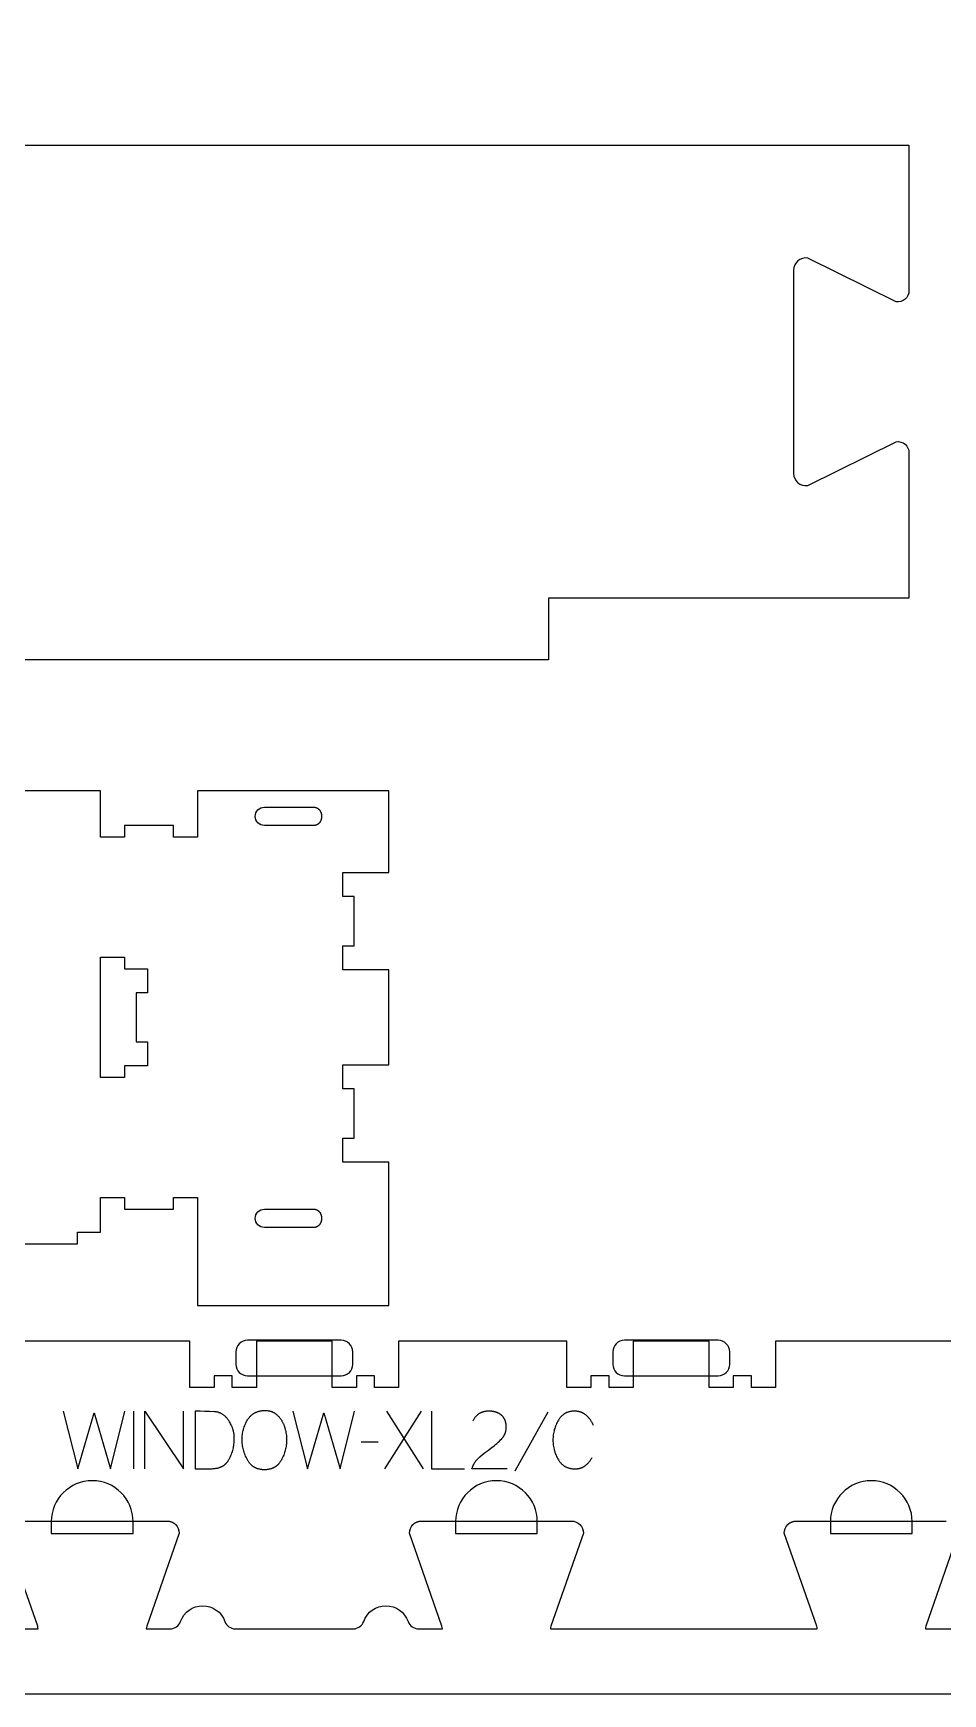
# Model space of a CAD drawing. Extents: x 0 to 4485, y 0 to 8771.
# Drawn here: x 2060 to 2533, y 3763 to 4626 of the extents above; entities that cross this region are included whole.
import ezdxf

# ---------------------------------------------------------------- set-up
doc = ezdxf.new("R2010")
doc.units = 0
for name, color, linetype in [('0_SHEET_SPRUCEPLY_2440X122', 1, 'CONTINUOUS'), ('1_ANYTOOL_1MMDEEP_LABELS_S', 2, 'CONTINUOUS'), ('3_ANYTOOL_CUTTHROUGH_INSID', 4, 'CONTINUOUS'), ('4_ANYTOOL_CUTTHROUGH_OUTSI', 5, 'CONTINUOUS'), ('5_ANYTOOL_HALF_MILL_9MM_IN', 3, 'CONTINUOUS')]:
    doc.layers.add(name, color=color, linetype=linetype)

msp = doc.modelspace()

# ---------------------------------------------------------------- linework, layer by layer
at = {"layer": '0_SHEET_SPRUCEPLY_2440X122'}
msp.add_lwpolyline([(371.7, 4982.59), (371.7, 3762.59), (2811.7, 3762.59), (2811.7, 4982.59)], close=True, dxfattribs=at)
at = {"layer": '1_ANYTOOL_1MMDEEP_LABELS_S', "color": 2}
for points in [[(2075.7, 3909.54), (2083.42, 3879.54), (2091.86, 3908.64), (2100.35, 3879.54), (2107.85, 3909.54)], [(2112.22, 3909.54), (2112.22, 3879.54)], [(2118.22, 3879.54), (2118.22, 3909.54), (2138.27, 3879.54), (2138.27, 3909.54)], [(2195.1, 3909.54), (2202.82, 3879.54), (2211.26, 3908.64), (2219.75, 3879.54), (2227.25, 3909.54)], [(2261.79, 3909.54), (2242.89, 3879.54)], [(2263.03, 3879.54), (2244.09, 3909.54)], [(2267.32, 3909.54), (2267.32, 3879.54), (2284.42, 3879.54)], [(2306.57, 3879.58), (2288.27, 3879.62), (2288.42, 3880.08), (2288.5, 3880.3), (2288.58, 3880.52), (2288.67, 3880.74), (2288.76, 3880.96), (2288.85, 3881.17), (2288.95, 3881.39), (2289.04, 3881.6), (2289.15, 3881.81), (2289.26, 3882.01), (2289.37, 3882.21), (2289.48, 3882.41), (2289.6, 3882.61), (2289.72, 3882.81), (2289.84, 3883), (2289.97, 3883.19), (2290.1, 3883.38), (2290.24, 3883.57), (2290.38, 3883.75), (2290.52, 3883.93), (2290.67, 3884.11), (2290.82, 3884.29), (2290.97, 3884.46), (2291.13, 3884.63), (2291.29, 3884.8), (2291.45, 3884.97), (2291.62, 3885.14), (2291.79, 3885.3), (2291.96, 3885.46), (2292.32, 3885.77), (2293.8, 3886.99), (2295.29, 3888.18), (2296.8, 3889.33), (2298.32, 3890.46), (2299.08, 3891.02), (2299.81, 3891.59), (2300.52, 3892.17), (2301.21, 3892.76), (2301.88, 3893.35), (2302.52, 3893.95), (2303.15, 3894.56), (2303.75, 3895.18), (2303.89, 3895.33), (2304.03, 3895.49), (2304.17, 3895.65), (2304.3, 3895.82), (2304.42, 3895.98), (2304.55, 3896.15), (2304.66, 3896.32), (2304.78, 3896.49), (2304.88, 3896.67), (2304.99, 3896.84), (2305.09, 3897.02), (2305.18, 3897.21), (2305.27, 3897.39), (2305.36, 3897.57), (2305.44, 3897.76), (2305.51, 3897.95), (2305.58, 3898.15), (2305.65, 3898.34), (2305.71, 3898.54), (2305.77, 3898.74), (2305.82, 3898.94), (2305.87, 3899.14), (2305.92, 3899.35), (2305.96, 3899.56), (2305.99, 3899.77), (2306.02, 3899.98), (2306.05, 3900.2), (2306.07, 3900.41), (2306.08, 3900.63), (2306.09, 3900.86), (2306.1, 3901.08), (2306.1, 3901.31), (2306.1, 3901.56), (2306.09, 3901.8), (2306.08, 3902.04), (2306.06, 3902.28), (2306.04, 3902.52), (2306.01, 3902.75), (2305.98, 3902.98), (2305.94, 3903.2), (2305.9, 3903.42), (2305.86, 3903.64), (2305.8, 3903.85), (2305.75, 3904.06), (2305.69, 3904.26), (2305.62, 3904.46), (2305.55, 3904.66), (2305.47, 3904.85), (2305.39, 3905.04), (2305.3, 3905.23), (2305.21, 3905.41), (2305.11, 3905.59), (2305.01, 3905.76), (2304.91, 3905.93), (2304.8, 3906.1), (2304.68, 3906.26), (2304.56, 3906.42), (2304.43, 3906.58), (2304.3, 3906.73), (2304.17, 3906.88), (2304.03, 3907.02), (2303.88, 3907.17), (2303.73, 3907.3), (2303.57, 3907.44), (2303.41, 3907.56), (2303.25, 3907.69), (2303.09, 3907.81), (2302.92, 3907.93), (2302.75, 3908.04), (2302.58, 3908.15), (2302.4, 3908.25), (2302.23, 3908.35), (2302.05, 3908.45), (2301.86, 3908.54), (2301.68, 3908.63), (2301.49, 3908.71), (2301.3, 3908.79), (2301.11, 3908.87), (2300.91, 3908.94), (2300.71, 3909.01), (2300.51, 3909.07), (2300.31, 3909.13), (2300.1, 3909.19), (2299.89, 3909.24), (2299.68, 3909.29), (2299.47, 3909.33), (2299.25, 3909.37), (2299.03, 3909.4), (2298.81, 3909.43), (2298.59, 3909.46), (2298.36, 3909.48), (2298.13, 3909.5), (2297.9, 3909.52), (2297.67, 3909.53), (2297.19, 3909.54), (2296.82, 3909.53), (2296.46, 3909.52), (2296.11, 3909.49), (2295.76, 3909.46), (2295.42, 3909.41), (2295.09, 3909.36), (2294.76, 3909.29), (2294.44, 3909.22), (2294.13, 3909.13), (2293.97, 3909.09), (2293.82, 3909.04), (2293.67, 3908.99), (2293.52, 3908.93), (2293.37, 3908.88), (2293.22, 3908.82), (2293.08, 3908.76), (2292.93, 3908.69), (2292.79, 3908.63), (2292.65, 3908.56), (2292.51, 3908.49), (2292.38, 3908.41), (2292.24, 3908.34), (2292.11, 3908.26), (2291.98, 3908.18), (2291.85, 3908.1), (2291.72, 3908.01), (2291.59, 3907.92), (2291.47, 3907.83), (2291.34, 3907.74), (2291.22, 3907.64), (2291.1, 3907.54), (2290.98, 3907.44), (2290.87, 3907.34), (2290.75, 3907.23), (2290.64, 3907.12), (2290.52, 3907.01), (2290.41, 3906.9), (2290.3, 3906.78), (2290.2, 3906.67), (2290.09, 3906.55), (2289.99, 3906.42), (2289.78, 3906.17), (2289.59, 3905.9), (2289.4, 3905.63), (2289.21, 3905.35), (2289.04, 3905.05), (2288.87, 3904.75), (2288.7, 3904.44)], [(2327.79, 3909.06), (2310.6, 3878.29)], [(2351.4, 3902.04), (2351.24, 3902.44), (2351.07, 3902.83), (2350.89, 3903.22), (2350.7, 3903.59), (2350.5, 3903.96), (2350.29, 3904.32), (2350.07, 3904.67), (2349.84, 3905.01), (2349.6, 3905.34), (2349.36, 3905.66), (2349.1, 3905.98), (2348.83, 3906.28), (2348.55, 3906.58), (2348.26, 3906.87), (2347.96, 3907.14), (2347.65, 3907.41), (2347.49, 3907.54), (2347.33, 3907.67), (2347.17, 3907.79), (2347.01, 3907.91), (2346.84, 3908.02), (2346.67, 3908.13), (2346.5, 3908.24), (2346.33, 3908.34), (2346.16, 3908.44), (2345.98, 3908.53), (2345.8, 3908.62), (2345.62, 3908.71), (2345.44, 3908.79), (2345.25, 3908.86), (2345.06, 3908.94), (2344.87, 3909), (2344.68, 3909.07), (2344.49, 3909.13), (2344.29, 3909.19), (2344.09, 3909.24), (2343.89, 3909.28), (2343.69, 3909.33), (2343.48, 3909.37), (2343.28, 3909.4), (2343.07, 3909.43), (2342.86, 3909.46), (2342.64, 3909.48), (2342.43, 3909.5), (2342.21, 3909.52), (2341.99, 3909.53), (2341.77, 3909.53), (2341.55, 3909.54), (2341.2, 3909.53), (2340.87, 3909.52), (2340.53, 3909.49), (2340.21, 3909.46), (2339.88, 3909.42), (2339.57, 3909.37), (2339.26, 3909.31), (2338.95, 3909.24), (2338.65, 3909.16), (2338.36, 3909.08), (2338.07, 3908.98), (2337.78, 3908.88), (2337.5, 3908.76), (2337.37, 3908.7), (2337.23, 3908.64), (2337.09, 3908.57), (2336.96, 3908.5), (2336.83, 3908.43), (2336.7, 3908.36), (2336.57, 3908.29), (2336.44, 3908.21), (2336.31, 3908.13), (2336.19, 3908.05), (2336.06, 3907.97), (2335.94, 3907.88), (2335.82, 3907.79), (2335.7, 3907.7), (2335.46, 3907.51), (2335.23, 3907.32), (2335, 3907.11), (2334.78, 3906.9), (2334.57, 3906.67), (2334.36, 3906.44), (2334.15, 3906.19), (2333.95, 3905.94), (2333.76, 3905.68), (2333.57, 3905.41), (2333.39, 3905.13), (2333.21, 3904.84), (2332.87, 3904.25), (2332.55, 3903.65), (2332.26, 3903.05), (2331.98, 3902.44), (2331.73, 3901.82), (2331.5, 3901.19), (2331.29, 3900.56), (2331.1, 3899.92), (2330.94, 3899.27), (2330.8, 3898.62), (2330.68, 3897.95), (2330.58, 3897.28), (2330.5, 3896.61), (2330.45, 3895.92), (2330.41, 3895.23), (2330.4, 3894.54), (2330.41, 3893.84), (2330.45, 3893.15), (2330.5, 3892.46), (2330.58, 3891.79), (2330.68, 3891.12), (2330.8, 3890.45), (2330.95, 3889.8), (2331.03, 3889.47), (2331.12, 3889.15), (2331.21, 3888.83), (2331.3, 3888.51), (2331.41, 3888.19), (2331.52, 3887.88), (2331.63, 3887.56), (2331.75, 3887.25), (2332.01, 3886.63), (2332.28, 3886.02), (2332.58, 3885.42), (2332.91, 3884.82), (2333.25, 3884.23), (2333.43, 3883.94), (2333.62, 3883.66), (2333.81, 3883.39), (2334.01, 3883.13), (2334.21, 3882.88), (2334.42, 3882.63), (2334.64, 3882.4), (2334.86, 3882.17), (2335.09, 3881.96), (2335.32, 3881.75), (2335.56, 3881.56), (2335.68, 3881.46), (2335.8, 3881.37), (2335.93, 3881.28), (2336.05, 3881.19), (2336.18, 3881.1), (2336.31, 3881.02), (2336.44, 3880.94), (2336.57, 3880.86), (2336.7, 3880.78), (2336.84, 3880.71), (2336.97, 3880.64), (2337.11, 3880.57), (2337.39, 3880.43), (2337.67, 3880.31), (2337.96, 3880.2), (2338.26, 3880.09), (2338.56, 3879.99), (2338.87, 3879.91), (2339.18, 3879.83), (2339.5, 3879.76), (2339.82, 3879.7), (2340.15, 3879.65), (2340.49, 3879.61), (2340.83, 3879.58), (2341.18, 3879.55), (2341.53, 3879.54), (2341.89, 3879.54), (2342.27, 3879.54), (2342.65, 3879.56), (2342.83, 3879.57), (2343.01, 3879.59), (2343.19, 3879.61), (2343.37, 3879.64), (2343.55, 3879.66), (2343.72, 3879.69), (2343.9, 3879.73), (2344.07, 3879.76), (2344.24, 3879.8), (2344.41, 3879.85), (2344.57, 3879.89), (2344.74, 3879.94), (2344.9, 3879.99), (2345.06, 3880.05), (2345.22, 3880.11), (2345.38, 3880.17), (2345.53, 3880.24), (2345.69, 3880.3), (2345.84, 3880.38), (2345.99, 3880.45), (2346.13, 3880.53), (2346.28, 3880.61), (2346.42, 3880.69), (2346.57, 3880.78), (2346.71, 3880.87), (2346.85, 3880.97), (2346.98, 3881.06), (2347.12, 3881.16), (2347.38, 3881.37), (2347.64, 3881.59), (2347.9, 3881.81), (2348.15, 3882.04), (2348.39, 3882.27), (2348.63, 3882.52), (2348.86, 3882.77), (2349.09, 3883.03), (2349.31, 3883.29), (2349.53, 3883.57), (2349.74, 3883.85), (2349.95, 3884.14), (2350.15, 3884.43), (2350.34, 3884.74), (2350.53, 3885.05), (2350.72, 3885.36)], [(2239.46, 3893.42), (2230.67, 3893.34)]]:
    msp.add_lwpolyline(points, dxfattribs=at)
for points in [[(2144.32, 3909.54), (2144.32, 3879.54), (2152.85, 3879.62), (2153.26, 3879.63), (2153.66, 3879.65), (2154.06, 3879.68), (2154.44, 3879.72), (2154.82, 3879.77), (2155.19, 3879.82), (2155.56, 3879.89), (2155.92, 3879.97), (2156.26, 3880.05), (2156.6, 3880.15), (2156.94, 3880.25), (2157.26, 3880.37), (2157.58, 3880.49), (2157.73, 3880.56), (2157.89, 3880.62), (2158.04, 3880.69), (2158.19, 3880.77), (2158.34, 3880.84), (2158.48, 3880.92), (2158.62, 3881), (2158.77, 3881.08), (2158.91, 3881.16), (2159.04, 3881.25), (2159.18, 3881.34), (2159.31, 3881.43), (2159.45, 3881.52), (2159.58, 3881.62), (2159.7, 3881.72), (2159.83, 3881.82), (2159.95, 3881.92), (2160.08, 3882.03), (2160.2, 3882.14), (2160.31, 3882.25), (2160.43, 3882.36), (2160.54, 3882.47), (2160.66, 3882.59), (2160.77, 3882.71), (2160.87, 3882.83), (2160.98, 3882.96), (2161.08, 3883.08), (2161.19, 3883.21), (2161.29, 3883.34), (2161.39, 3883.48), (2161.48, 3883.61), (2161.58, 3883.75), (2161.76, 3884.04), (2161.94, 3884.33), (2162.1, 3884.64), (2162.42, 3885.25), (2162.72, 3885.88), (2162.99, 3886.51), (2163.25, 3887.14), (2163.48, 3887.79), (2163.7, 3888.43), (2163.89, 3889.09), (2164.06, 3889.75), (2164.22, 3890.41), (2164.35, 3891.08), (2164.46, 3891.76), (2164.55, 3892.44), (2164.63, 3893.13), (2164.68, 3893.82), (2164.71, 3894.52), (2164.72, 3895.22), (2164.71, 3895.82), (2164.68, 3896.41), (2164.63, 3896.99), (2164.56, 3897.57), (2164.47, 3898.15), (2164.42, 3898.43), (2164.37, 3898.71), (2164.31, 3898.99), (2164.24, 3899.27), (2164.17, 3899.55), (2164.1, 3899.83), (2164.02, 3900.1), (2163.93, 3900.38), (2163.84, 3900.65), (2163.75, 3900.92), (2163.65, 3901.19), (2163.54, 3901.46), (2163.43, 3901.72), (2163.32, 3901.99), (2163.08, 3902.51), (2162.81, 3903.03), (2162.53, 3903.54), (2162.23, 3904.05), (2162.04, 3904.36), (2161.84, 3904.65), (2161.64, 3904.94), (2161.43, 3905.22), (2161.22, 3905.49), (2161.01, 3905.75), (2160.8, 3906), (2160.58, 3906.24), (2160.36, 3906.47), (2160.13, 3906.69), (2159.9, 3906.91), (2159.67, 3907.11), (2159.44, 3907.31), (2159.2, 3907.49), (2158.96, 3907.67), (2158.71, 3907.84), (2158.46, 3908), (2158.21, 3908.14), (2157.96, 3908.28), (2157.7, 3908.41), (2157.43, 3908.53), (2157.17, 3908.65), (2156.9, 3908.75), (2156.63, 3908.84), (2156.35, 3908.93), (2156.07, 3909), (2155.79, 3909.07), (2155.5, 3909.12), (2155.21, 3909.17), (2154.92, 3909.21), (2154.62, 3909.24), (2154.32, 3909.26), (2151.89, 3909.36), (2149.41, 3909.44), (2146.89, 3909.5)], [(2180.79, 3909.88), (2181.16, 3909.87), (2181.52, 3909.85), (2181.88, 3909.83), (2182.23, 3909.79), (2182.4, 3909.76), (2182.58, 3909.73), (2182.74, 3909.7), (2182.91, 3909.67), (2183.08, 3909.63), (2183.24, 3909.6), (2183.4, 3909.55), (2183.56, 3909.51), (2183.72, 3909.46), (2183.88, 3909.41), (2184.03, 3909.36), (2184.19, 3909.3), (2184.34, 3909.24), (2184.49, 3909.18), (2184.64, 3909.11), (2184.78, 3909.05), (2184.93, 3908.98), (2185.07, 3908.9), (2185.21, 3908.83), (2185.35, 3908.75), (2185.49, 3908.66), (2185.62, 3908.58), (2185.76, 3908.49), (2185.89, 3908.4), (2186.15, 3908.21), (2186.4, 3908.02), (2186.65, 3907.82), (2186.89, 3907.61), (2187.13, 3907.4), (2187.36, 3907.18), (2187.58, 3906.95), (2187.8, 3906.72), (2188.01, 3906.49), (2188.22, 3906.24), (2188.42, 3905.99), (2188.62, 3905.74), (2188.81, 3905.47), (2188.99, 3905.2), (2189.17, 3904.93), (2189.34, 3904.65), (2189.5, 3904.36), (2189.66, 3904.07), (2189.82, 3903.78), (2189.97, 3903.48), (2190.11, 3903.18), (2190.25, 3902.88), (2190.38, 3902.57), (2190.51, 3902.26), (2190.63, 3901.94), (2190.74, 3901.63), (2190.85, 3901.3), (2190.95, 3900.98), (2191.05, 3900.65), (2191.14, 3900.31), (2191.23, 3899.98), (2191.31, 3899.64), (2191.46, 3898.95), (2191.58, 3898.28), (2191.69, 3897.61), (2191.78, 3896.95), (2191.84, 3896.29), (2191.89, 3895.64), (2191.92, 3895), (2191.93, 3894.36), (2191.92, 3893.73), (2191.89, 3893.09), (2191.83, 3892.45), (2191.76, 3891.81), (2191.66, 3891.18), (2191.54, 3890.54), (2191.4, 3889.9), (2191.24, 3889.26), (2191.06, 3888.63), (2190.85, 3887.99), (2190.62, 3887.35), (2190.38, 3886.71), (2190.11, 3886.08), (2189.81, 3885.44), (2189.5, 3884.8), (2189.17, 3884.16), (2188.99, 3883.85), (2188.81, 3883.55), (2188.62, 3883.25), (2188.43, 3882.97), (2188.23, 3882.69), (2188.02, 3882.43), (2187.8, 3882.18), (2187.59, 3881.93), (2187.47, 3881.81), (2187.36, 3881.7), (2187.24, 3881.59), (2187.13, 3881.47), (2187.01, 3881.37), (2186.89, 3881.26), (2186.77, 3881.16), (2186.64, 3881.06), (2186.52, 3880.96), (2186.39, 3880.86), (2186.27, 3880.77), (2186.14, 3880.68), (2186.01, 3880.59), (2185.87, 3880.5), (2185.74, 3880.42), (2185.6, 3880.34), (2185.47, 3880.26), (2185.33, 3880.18), (2185.19, 3880.11), (2185.05, 3880.04), (2184.9, 3879.97), (2184.76, 3879.91), (2184.61, 3879.84), (2184.46, 3879.78), (2184.31, 3879.72), (2184.16, 3879.67), (2184.01, 3879.61), (2183.86, 3879.56), (2183.54, 3879.47), (2183.22, 3879.38), (2182.9, 3879.31), (2182.57, 3879.24), (2182.23, 3879.19), (2181.88, 3879.14), (2181.53, 3879.11), (2181.18, 3879.08), (2180.81, 3879.07), (2180.45, 3879.06), (2180.06, 3879.07), (2179.69, 3879.08), (2179.32, 3879.11), (2178.96, 3879.14), (2178.6, 3879.19), (2178.25, 3879.25), (2177.91, 3879.31), (2177.57, 3879.39), (2177.24, 3879.47), (2176.92, 3879.57), (2176.76, 3879.62), (2176.61, 3879.68), (2176.45, 3879.73), (2176.3, 3879.79), (2176.14, 3879.86), (2175.99, 3879.92), (2175.84, 3879.99), (2175.7, 3880.06), (2175.55, 3880.13), (2175.41, 3880.2), (2175.27, 3880.28), (2175.13, 3880.36), (2174.99, 3880.44), (2174.85, 3880.53), (2174.71, 3880.61), (2174.58, 3880.7), (2174.45, 3880.8), (2174.32, 3880.89), (2174.19, 3880.99), (2174.06, 3881.09), (2173.94, 3881.19), (2173.81, 3881.3), (2173.69, 3881.4), (2173.57, 3881.51), (2173.45, 3881.63), (2173.33, 3881.74), (2173.22, 3881.86), (2173.1, 3881.98), (2172.99, 3882.1), (2172.88, 3882.23), (2172.67, 3882.49), (2172.46, 3882.76), (2172.25, 3883.03), (2172.06, 3883.32), (2171.87, 3883.62), (2171.69, 3883.93), (2171.51, 3884.25), (2171.18, 3884.9), (2170.86, 3885.55), (2170.57, 3886.2), (2170.3, 3886.84), (2170.05, 3887.49), (2169.83, 3888.14), (2169.62, 3888.8), (2169.44, 3889.45), (2169.27, 3890.1), (2169.13, 3890.75), (2169.02, 3891.4), (2168.92, 3892.05), (2168.84, 3892.7), (2168.79, 3893.36), (2168.76, 3894.01), (2168.75, 3894.66), (2168.76, 3895.36), (2168.79, 3896.04), (2168.85, 3896.73), (2168.93, 3897.4), (2169.03, 3898.07), (2169.15, 3898.74), (2169.3, 3899.4), (2169.47, 3900.05), (2169.66, 3900.69), (2169.88, 3901.34), (2170.11, 3901.97), (2170.37, 3902.6), (2170.66, 3903.22), (2170.96, 3903.84), (2171.29, 3904.45), (2171.64, 3905.06), (2171.82, 3905.35), (2172.01, 3905.64), (2172.21, 3905.92), (2172.41, 3906.19), (2172.62, 3906.45), (2172.84, 3906.7), (2173.06, 3906.94), (2173.3, 3907.17), (2173.41, 3907.28), (2173.53, 3907.39), (2173.65, 3907.49), (2173.77, 3907.6), (2173.9, 3907.7), (2174.02, 3907.8), (2174.15, 3907.9), (2174.28, 3907.99), (2174.41, 3908.09), (2174.54, 3908.18), (2174.68, 3908.27), (2174.81, 3908.35), (2174.95, 3908.44), (2175.09, 3908.52), (2175.23, 3908.6), (2175.37, 3908.67), (2175.52, 3908.75), (2175.66, 3908.82), (2175.96, 3908.96), (2176.26, 3909.08), (2176.57, 3909.2), (2176.88, 3909.31), (2177.21, 3909.41), (2177.53, 3909.5), (2177.87, 3909.58), (2178.21, 3909.65), (2178.56, 3909.71), (2178.92, 3909.76), (2179.28, 3909.8), (2179.64, 3909.84), (2180.02, 3909.86), (2180.4, 3909.87)]]:
    msp.add_lwpolyline(points, close=True, dxfattribs=at)
at = {"layer": '3_ANYTOOL_CUTTHROUGH_INSID', "color": 4}
for points in [[(2180.35, 4223.54), (2206.09, 4223.54), (2206.19, 4223.54), (2206.29, 4223.54), (2206.39, 4223.53), (2206.48, 4223.52), (2206.58, 4223.51), (2206.68, 4223.5), (2206.77, 4223.48), (2206.87, 4223.46), (2206.97, 4223.43), (2207.07, 4223.41), (2207.17, 4223.38), (2207.27, 4223.35), (2207.36, 4223.31), (2207.46, 4223.27), (2207.55, 4223.23), (2207.64, 4223.19), (2207.74, 4223.14), (2207.84, 4223.09), (2207.93, 4223.04), (2208.02, 4222.98), (2208.11, 4222.92), (2208.2, 4222.86), (2208.28, 4222.8), (2208.37, 4222.73), (2208.45, 4222.66), (2208.54, 4222.59), (2208.62, 4222.52), (2208.7, 4222.44), (2208.78, 4222.36), (2208.85, 4222.28), (2208.93, 4222.19), (2209, 4222.11), (2209.07, 4222.02), (2209.14, 4221.93), (2209.2, 4221.84), (2209.27, 4221.74), (2209.33, 4221.65), (2209.38, 4221.55), (2209.44, 4221.45), (2209.5, 4221.35), (2209.55, 4221.25), (2209.6, 4221.15), (2209.64, 4221.04), (2209.69, 4220.94), (2209.73, 4220.83), (2209.77, 4220.73), (2209.81, 4220.62), (2209.84, 4220.51), (2209.88, 4220.41), (2209.91, 4220.3), (2209.93, 4220.19), (2209.96, 4220.08), (2209.98, 4219.97), (2210.01, 4219.86), (2210.03, 4219.76), (2210.04, 4219.65), (2210.06, 4219.54), (2210.07, 4219.43), (2210.08, 4219.33), (2210.09, 4219.22), (2210.1, 4219.11), (2210.1, 4219.01), (2210.1, 4218.9), (2210.1, 4218.79), (2210.1, 4218.69), (2210.1, 4218.58), (2210.1, 4218.47), (2210.09, 4218.37), (2210.08, 4218.26), (2210.07, 4218.15), (2210.06, 4218.05), (2210.04, 4217.94), (2210.03, 4217.83), (2210.01, 4217.72), (2209.98, 4217.61), (2209.96, 4217.5), (2209.93, 4217.4), (2209.91, 4217.29), (2209.88, 4217.18), (2209.84, 4217.08), (2209.81, 4216.97), (2209.77, 4216.86), (2209.73, 4216.75), (2209.69, 4216.65), (2209.64, 4216.54), (2209.6, 4216.44), (2209.55, 4216.34), (2209.5, 4216.24), (2209.44, 4216.14), (2209.38, 4216.04), (2209.33, 4215.94), (2209.27, 4215.85), (2209.2, 4215.75), (2209.14, 4215.66), (2209.07, 4215.57), (2209, 4215.48), (2208.93, 4215.39), (2208.85, 4215.31), (2208.78, 4215.23), (2208.7, 4215.15), (2208.62, 4215.07), (2208.54, 4215), (2208.45, 4214.92), (2208.37, 4214.85), (2208.28, 4214.79), (2208.2, 4214.72), (2208.11, 4214.66), (2208.02, 4214.61), (2207.93, 4214.55), (2207.84, 4214.5), (2207.74, 4214.45), (2207.64, 4214.4), (2207.55, 4214.35), (2207.46, 4214.31), (2207.36, 4214.28), (2207.27, 4214.24), (2207.17, 4214.21), (2207.07, 4214.18), (2206.97, 4214.15), (2206.87, 4214.13), (2206.77, 4214.11), (2206.68, 4214.09), (2206.58, 4214.08), (2206.48, 4214.07), (2206.39, 4214.06), (2206.29, 4214.05), (2206.19, 4214.05), (2206.09, 4214.04), (2180.35, 4214.04, -1)], [(2180.35, 4005.04, -1), (2180.35, 4014.54), (2206.09, 4014.54), (2206.19, 4014.54), (2206.29, 4014.54), (2206.39, 4014.53), (2206.48, 4014.52), (2206.58, 4014.51), (2206.68, 4014.5), (2206.77, 4014.48), (2206.87, 4014.46), (2206.97, 4014.43), (2207.07, 4014.41), (2207.17, 4014.38), (2207.27, 4014.35), (2207.36, 4014.31), (2207.46, 4014.27), (2207.55, 4014.23), (2207.64, 4014.19), (2207.74, 4014.14), (2207.84, 4014.09), (2207.93, 4014.04), (2208.02, 4013.98), (2208.11, 4013.92), (2208.2, 4013.86), (2208.28, 4013.8), (2208.37, 4013.73), (2208.45, 4013.66), (2208.54, 4013.59), (2208.62, 4013.52), (2208.7, 4013.44), (2208.78, 4013.36), (2208.85, 4013.28), (2208.93, 4013.19), (2209, 4013.11), (2209.07, 4013.02), (2209.14, 4012.93), (2209.2, 4012.84), (2209.27, 4012.74), (2209.33, 4012.65), (2209.38, 4012.55), (2209.44, 4012.45), (2209.5, 4012.35), (2209.55, 4012.25), (2209.6, 4012.15), (2209.64, 4012.04), (2209.69, 4011.94), (2209.73, 4011.83), (2209.77, 4011.73), (2209.81, 4011.62), (2209.84, 4011.51), (2209.88, 4011.41), (2209.91, 4011.3), (2209.93, 4011.19), (2209.96, 4011.08), (2209.98, 4010.97), (2210.01, 4010.86), (2210.03, 4010.76), (2210.04, 4010.65), (2210.06, 4010.54), (2210.07, 4010.43), (2210.08, 4010.33), (2210.09, 4010.22), (2210.1, 4010.11), (2210.1, 4010.01), (2210.1, 4009.9), (2210.1, 4009.79), (2210.1, 4009.69), (2210.1, 4009.58), (2210.1, 4009.47), (2210.09, 4009.37), (2210.08, 4009.26), (2210.07, 4009.15), (2210.06, 4009.05), (2210.04, 4008.94), (2210.03, 4008.83), (2210.01, 4008.72), (2209.98, 4008.61), (2209.96, 4008.5), (2209.93, 4008.4), (2209.91, 4008.29), (2209.88, 4008.18), (2209.84, 4008.08), (2209.81, 4007.97), (2209.77, 4007.86), (2209.73, 4007.75), (2209.69, 4007.65), (2209.64, 4007.54), (2209.6, 4007.44), (2209.55, 4007.34), (2209.5, 4007.24), (2209.44, 4007.14), (2209.38, 4007.04), (2209.33, 4006.94), (2209.27, 4006.85), (2209.2, 4006.75), (2209.14, 4006.66), (2209.07, 4006.57), (2209, 4006.48), (2208.93, 4006.39), (2208.85, 4006.31), (2208.78, 4006.23), (2208.7, 4006.15), (2208.62, 4006.07), (2208.54, 4006), (2208.45, 4005.92), (2208.37, 4005.85), (2208.28, 4005.79), (2208.2, 4005.72), (2208.11, 4005.66), (2208.02, 4005.61), (2207.93, 4005.55), (2207.84, 4005.5), (2207.74, 4005.45), (2207.64, 4005.4), (2207.55, 4005.35), (2207.46, 4005.31), (2207.36, 4005.28), (2207.27, 4005.24), (2207.17, 4005.21), (2207.07, 4005.18), (2206.97, 4005.15), (2206.87, 4005.13), (2206.77, 4005.11), (2206.68, 4005.09), (2206.58, 4005.08), (2206.48, 4005.07), (2206.39, 4005.06), (2206.29, 4005.05), (2206.19, 4005.05), (2206.09, 4005.04)]]:
    msp.add_lwpolyline(points, format="xyb", close=True, dxfattribs=at)
msp.add_lwpolyline([(2095.35, 4145.5), (2107.6, 4145.5), (2107.6, 4139.5), (2119.6, 4139.5), (2119.6, 4127), (2113.6, 4127), (2113.6, 4101.5), (2119.6, 4101.5), (2119.6, 4089), (2107.6, 4089), (2107.6, 4083), (2095.1, 4083), (2095.1, 4145.5)], close=True, dxfattribs=at)
at = {"layer": '4_ANYTOOL_CUTTHROUGH_OUTSI', "color": 5}
for points in [[(2028.25, 4567.69), (2515.5, 4567.69), (2515.5, 4492.02), (2515.5, 4492.02, -0.461531), (2508.84, 4486.35), (2462.85, 4509), (2462.81, 4509.02), (2462.78, 4509.02), (2462.78, 4509.02, 0.220464), (2457.71, 4507.63, 0.220464), (2455.5, 4502.86), (2455.5, 4397.02, 0.220464), (2457.71, 4392.25, 0.220464), (2462.78, 4390.86), (2462.81, 4390.86), (2462.85, 4390.88), (2508.84, 4413.54), (2508.84, 4413.54, -0.461531), (2515.5, 4407.86), (2515.5, 4332.19), (2328.25, 4332.19), (2328, 4332.19), (2328, 4331.94), (2328, 4300.19), (2028.5, 4300.19)], [(2051.82, 3852.38), (2129.82, 3852.38), (2129.97, 3852.38), (2130.12, 3852.37), (2130.27, 3852.36), (2130.42, 3852.35), (2130.57, 3852.34), (2130.72, 3852.32), (2130.87, 3852.29), (2131.03, 3852.26), (2131.18, 3852.23), (2131.33, 3852.2), (2131.48, 3852.16), (2131.63, 3852.11), (2131.77, 3852.07), (2131.92, 3852.02), (2132.07, 3851.96), (2132.21, 3851.91), (2132.35, 3851.84), (2132.49, 3851.78), (2132.63, 3851.71), (2132.77, 3851.64), (2132.91, 3851.56), (2133.04, 3851.49), (2133.17, 3851.41), (2133.3, 3851.32), (2133.43, 3851.23), (2133.55, 3851.14), (2133.67, 3851.05), (2133.79, 3850.96), (2133.91, 3850.86), (2134.02, 3850.76), (2134.13, 3850.66), (2134.24, 3850.55, -0.198912), (2136.07, 3846.13), (2136.07, 3846.09), (2136.05, 3846.05), (2119.16, 3797.77), (2119.16, 3797.77, 0.061485), (2118.92, 3796.38), (2131.32, 3796.38, 0.317837), (2136.74, 3800.21, -0.317837), (2148.29, 3808.38, -0.317837), (2159.84, 3800.21, 0.317837), (2165.26, 3796.38), (2226.57, 3796.38, 0.317837), (2231.99, 3800.21, -0.317837), (2243.54, 3808.38, -0.317837), (2255.09, 3800.21, 0.317837), (2260.51, 3796.38), (2272.91, 3796.38, 0.061485), (2272.68, 3797.77), (2255.78, 3846.05), (2255.77, 3846.09), (2255.77, 3846.13), (2255.77, 3846.13, -0.198912), (2257.6, 3850.55), (2257.71, 3850.66), (2257.82, 3850.76), (2257.93, 3850.86), (2258.05, 3850.96), (2258.16, 3851.05), (2258.29, 3851.14), (2258.41, 3851.23), (2258.54, 3851.32), (2258.67, 3851.41), (2258.8, 3851.49), (2258.93, 3851.56), (2259.07, 3851.64), (2259.2, 3851.71), (2259.34, 3851.78), (2259.48, 3851.84), (2259.63, 3851.91), (2259.77, 3851.96), (2259.92, 3852.02), (2260.06, 3852.07), (2260.21, 3852.11), (2260.36, 3852.16), (2260.51, 3852.2), (2260.66, 3852.23), (2260.81, 3852.26), (2260.96, 3852.29), (2261.11, 3852.32), (2261.26, 3852.34), (2261.42, 3852.35), (2261.57, 3852.36), (2261.72, 3852.37), (2261.87, 3852.38), (2262.02, 3852.38), (2340.02, 3852.38, -0.414214), (2346.27, 3846.13), (2346.27, 3846.09), (2346.25, 3846.05), (2329.36, 3797.77), (2329.36, 3797.77, 0.061485), (2329.12, 3796.38), (2467.81, 3796.38, 0.061485), (2467.58, 3797.77), (2450.68, 3846.05), (2450.67, 3846.09), (2450.67, 3846.13), (2450.67, 3846.13, -0.198912), (2452.5, 3850.55), (2452.61, 3850.66), (2452.72, 3850.76), (2452.83, 3850.86), (2452.95, 3850.96), (2453.06, 3851.05), (2453.19, 3851.14), (2453.31, 3851.23), (2453.44, 3851.32), (2453.57, 3851.41), (2453.7, 3851.49), (2453.83, 3851.56), (2453.97, 3851.64), (2454.1, 3851.71), (2454.24, 3851.78), (2454.38, 3851.84), (2454.53, 3851.91), (2454.67, 3851.96), (2454.82, 3852.02), (2454.96, 3852.07), (2455.11, 3852.11), (2455.26, 3852.16), (2455.41, 3852.2), (2455.56, 3852.23), (2455.71, 3852.26), (2455.86, 3852.29), (2456.01, 3852.32), (2456.16, 3852.34), (2456.32, 3852.35), (2456.47, 3852.36), (2456.62, 3852.37), (2456.77, 3852.38), (2456.92, 3852.38), (2534.92, 3852.38)], [(1924.02, 3796.38), (2062.71, 3796.38, 0.061485), (2062.48, 3797.77), (2045.58, 3846.05)], [(2541.15, 3846.05), (2524.26, 3797.77), (2524.26, 3797.77, 0.061485), (2524.02, 3796.38), (2662.71, 3796.38, 0.061485)]]:
    msp.add_lwpolyline(points, format="xyb", dxfattribs=at)
for points in [[(1807.6, 3996.54), (2083.1, 3996.54), (2083.1, 4002.54), (2095.1, 4002.54), (2095.1, 4020.54), (2095.35, 4020.54), (2095.35, 4020.54), (2107.6, 4020.54), (2107.6, 4020.29), (2107.6, 4014.54), (2133.1, 4014.54), (2133.1, 4020.54), (2145.6, 4020.54), (2145.6, 4020.29), (2145.6, 3964.54), (2245.1, 3964.54), (2245.1, 4039.04), (2221.1, 4039.04), (2221.1, 4039.29), (2221.1, 4051.29), (2221.1, 4051.54), (2227.1, 4051.54), (2227.1, 4077.04), (2221.1, 4077.04), (2221.1, 4077.29), (2221.1, 4089.29), (2221.1, 4089.54), (2245.1, 4089.54), (2245.1, 4139.04), (2221.1, 4139.04), (2221.1, 4139.29), (2221.1, 4151.29), (2221.1, 4151.54), (2227.1, 4151.54), (2227.1, 4177.04), (2221.1, 4177.04), (2221.1, 4177.29), (2221.1, 4189.29), (2221.1, 4189.54), (2245.1, 4189.54), (2245.1, 4232.04), (2145.6, 4232.04), (2145.6, 4208.29), (2145.6, 4208.04), (2133.1, 4208.04), (2133.1, 4214.04), (2107.6, 4214.04), (2107.6, 4208.29), (2107.6, 4208.04), (2095.1, 4208.04), (2095.1, 4208.29), (2095.1, 4232.04), (1795.35, 4232.04)], [(2545.67, 3945.88), (2446.17, 3945.88), (2446.17, 3922.13), (2446.17, 3921.88), (2433.67, 3921.88), (2433.67, 3927.88), (2424.17, 3927.88), (2424.17, 3921.88), (2411.67, 3921.88), (2411.67, 3922.13), (2411.67, 3945.88), (2372.17, 3945.88), (2372.17, 3922.13), (2372.17, 3921.88), (2359.67, 3921.88), (2359.67, 3927.88), (2350.17, 3927.88), (2350.17, 3921.88), (2337.67, 3921.88), (2337.67, 3922.13), (2337.67, 3945.88), (2250.17, 3945.88), (2250.17, 3922.13), (2250.17, 3921.88), (2237.67, 3921.88), (2237.67, 3922.13), (2237.67, 3927.88), (2228.17, 3927.88), (2228.17, 3922.13), (2228.17, 3921.88), (2215.67, 3921.88), (2215.67, 3922.13), (2215.67, 3945.88), (2176.17, 3945.88), (2176.17, 3922.13), (2176.17, 3921.88), (2163.67, 3921.88), (2163.67, 3922.13), (2163.67, 3927.88), (2154.17, 3927.88), (2154.17, 3922.13), (2154.17, 3921.88), (2141.67, 3921.88), (2141.67, 3922.13), (2141.67, 3945.88), (2054.17, 3945.88)]]:
    msp.add_lwpolyline(points, dxfattribs=at)
at = {"layer": '5_ANYTOOL_HALF_MILL_9MM_IN'}
for points in [[(2171.54, 3946.38, 0.414214), (2165.54, 3940.38), (2165.54, 3933.88, 0.414214), (2171.54, 3927.88), (2220.29, 3927.88, 0.414214), (2226.29, 3933.88), (2226.29, 3940.38, 0.414214), (2220.29, 3946.38)], [(2367.54, 3946.38, 0.414214), (2361.54, 3940.38), (2361.54, 3933.88, 0.414214), (2367.54, 3927.88), (2416.29, 3927.88, 0.414214), (2422.29, 3933.88), (2422.29, 3940.38, 0.414214), (2416.29, 3946.38)], [(2112.07, 3852.13, 1), (2069.57, 3852.13), (2069.57, 3851.88), (2069.57, 3845.88), (2112.07, 3845.88), (2112.07, 3851.88), (2112.07, 3852.13)], [(2322.27, 3852.13, 1), (2279.77, 3852.13), (2279.77, 3851.88), (2279.77, 3845.88), (2322.27, 3845.88), (2322.27, 3851.88), (2322.27, 3852.13)], [(2517.17, 3852.13, 1), (2474.67, 3852.13), (2474.67, 3851.88), (2474.67, 3845.88), (2517.17, 3845.88), (2517.17, 3851.88), (2517.17, 3852.13)]]:
    msp.add_lwpolyline(points, format="xyb", close=True, dxfattribs=at)

doc.saveas('drawing.dxf')
